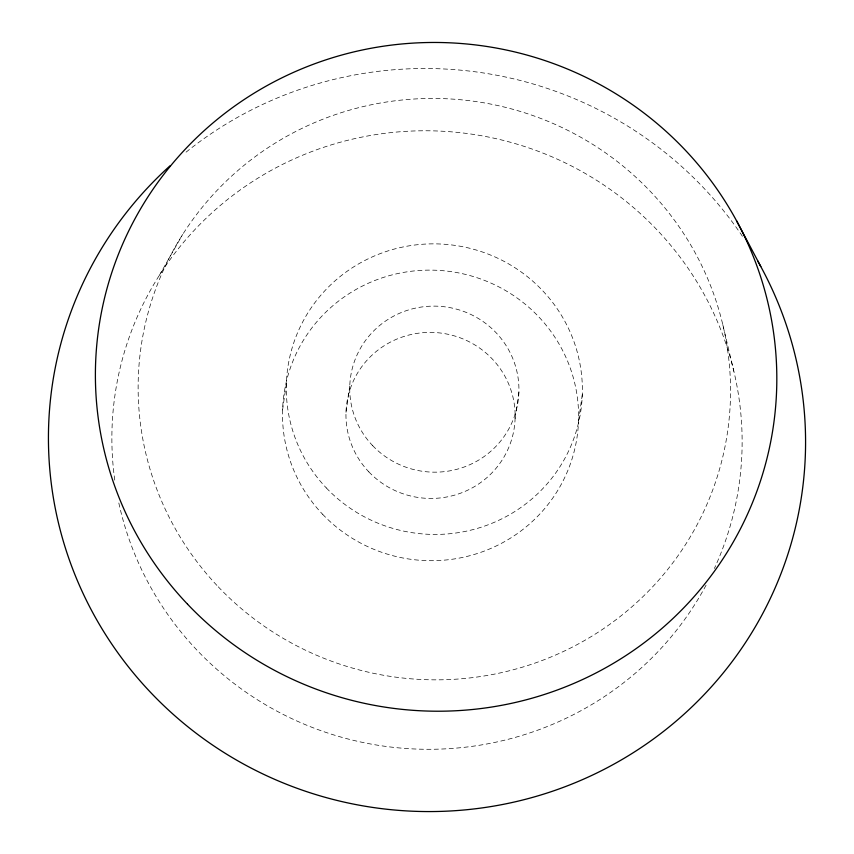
<?xml version="1.0" encoding="UTF-8"?>
<svg xmlns="http://www.w3.org/2000/svg" width="854" height="854" viewBox="0 0 854 854"><rect width="100%" height="100%" fill="white"/><g stroke="black" fill="none" stroke-linecap="round" stroke-linejoin="round"><path stroke-width="0.64" stroke-dasharray="4.27 3.2" d="M282.578 409.941L286.368 383.67M345.998 412.279L349.777 386.019M515.101 418.545L518.89 392.285M578.521 420.883L582.3 394.623M159.303 275.415L182.692 234.412M722.772 324.541L733.853 371.309M186.076 152.151A378.717 371.383 8.2 0 1 742.991 237.145M114.756 480.087A315.254 309.137 8.2 0 1 472.113 134.206A315.254 309.137 8.2 0 1 714.392 568.465M706.066 585.203A315.254 309.137 8.2 0 1 383.852 746.14A315.254 309.137 8.2 0 1 118.685 502.333M218.25 586.815A296.338 290.595 8.2 0 0 717.84 474.92A296.338 290.595 8.2 0 0 366.91 105.715A296.338 290.595 8.2 0 0 218.25 586.815M326.335 487.944A148.105 145.233 8.2 0 0 576.023 432.017A148.105 145.233 8.2 0 0 400.633 247.489A148.105 145.233 8.2 0 0 326.335 487.944M372.622 445.607A84.631 82.987 8.2 0 0 515.304 413.646A84.631 82.987 8.2 0 0 415.076 308.198A84.631 82.987 8.2 0 0 372.622 445.607M322.556 514.204A148.105 145.233 8.2 0 0 572.244 458.278A148.105 145.233 8.2 0 0 396.854 273.75A148.105 145.233 8.2 0 0 322.556 514.204M368.832 471.867A84.631 82.987 8.2 0 0 511.514 439.906A84.631 82.987 8.2 0 0 411.297 334.469A84.631 82.987 8.2 0 0 368.832 471.867"/><path stroke-width="1.28" d="M736.5 220.684L760.775 266.523M757.594 260.79A378.717 371.383 8.2 0 1 637.009 750.292A378.717 371.383 8.2 0 1 129.594 668.298A378.717 371.383 8.2 0 1 169.999 165.847M187.56 604.205A340.853 334.245 8.2 0 0 762.206 475.497A340.853 334.245 8.2 0 0 358.552 50.824A340.853 334.245 8.2 0 0 187.56 604.205"/></g></svg>
